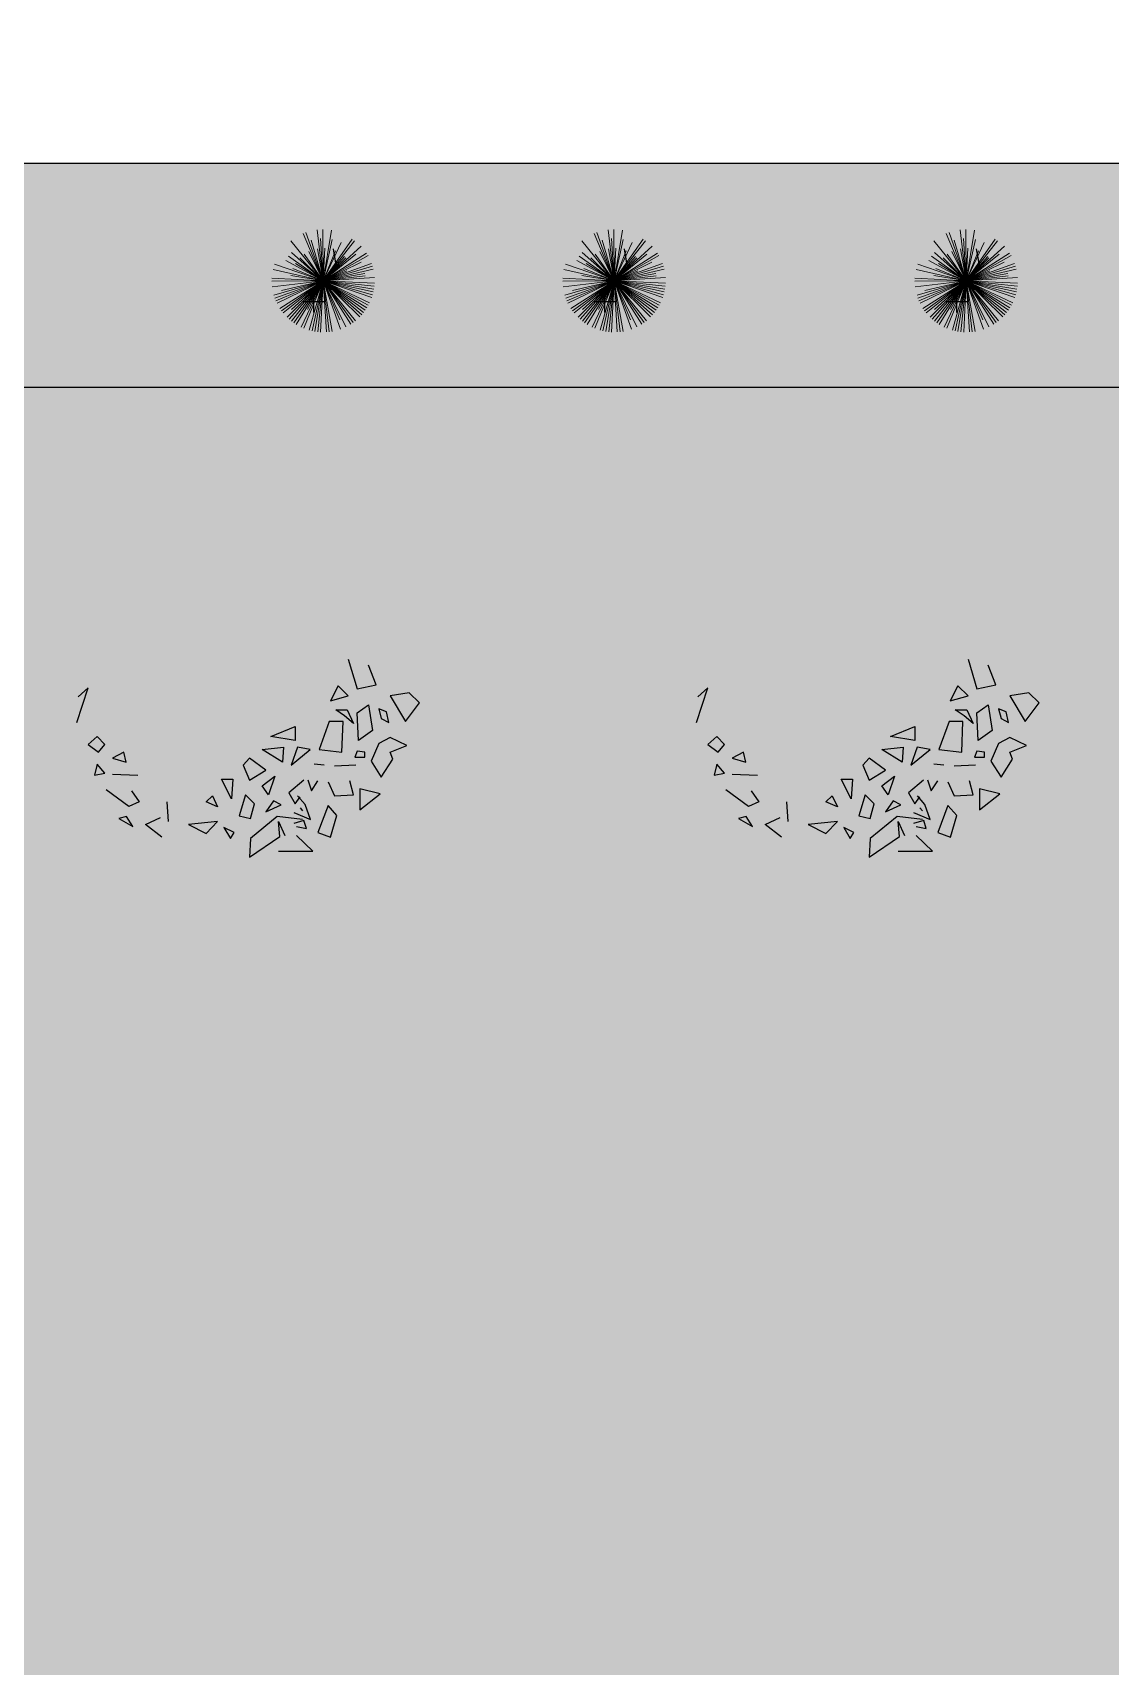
# Model space of a CAD drawing. Header units: millimetres. Extents: x -1544140 to 7445918, y -1294905 to 2019878.
# Drawn here: x 2059651 to 2061460, y 32585 to 35326 of the extents above; entities that cross this region are included whole.
import ezdxf

# ---------------------------------------------------------------- set-up
doc = ezdxf.new("R2010")
doc.units = ezdxf.units.MM
doc.header["$MEASUREMENT"] = 0
doc.layers.add('marc det', color=74, linetype='Continuous', lineweight=18)
picture_1 = doc.add_image_def('image5.png', size_in_pixel=(1482, 826))

msp = doc.modelspace()

# ---------------------------------------------------------------- hatches: boundary and pattern name
at = {"true_color": 0x8dc133, "transparency": 33554687}
h = msp.add_hatch(color=65, dxfattribs=at)
h.dxf.hatch_style = 1
h.paths.add_polyline_path([(2064396.9, 31146.3, -0.388077), (2063989.9, 30688), (2059494.4, 30688, -0.416277), (2058660.7, 31290.8), (2058660.7, 34182.4, -0.394381), (2059191.8, 35107.6), (2063657.3, 35107.6, -0.352206), (2064396.9, 34526.8)])
h.paths.add_polyline_path([(2059458.1, 31063.9, -0.417198), (2059036.6, 31325.5), (2059036.6, 34233.1, -0.386529), (2059257.8, 34731.7), (2063659.8, 34731.7, -0.326949), (2064021, 34476.3), (2064021, 31063.9)], flags=16)
at = {"true_color": 0xb8d93f, "transparency": 33554687}
h = msp.add_hatch(color=63, dxfattribs=at)
h.dxf.hatch_style = 1
h.paths.add_polyline_path([(2064021, 34476.3, 0.326949), (2063659.8, 34731.7), (2059257.8, 34731.7, 0.386529), (2059036.6, 34233.1), (2059036.6, 31325.5, 0.417198), (2059458.1, 31063.9), (2063962.2, 31063.9, 0.351898), (2064021, 31142.5)])
at = {"layer": 'marc det'}
for points in [[(2059862.9, 34476.2), (2059806.4, 34461.1), (2059787.8, 34437.2), (2059753.8, 34389.4), (2059717.9, 34385.2), (2059713.1, 34343.9), (2059726.9, 34326.5), (2059716.5, 34300.2), (2059676.9, 34225.9), (2059689.7, 34200.2), (2059711.5, 34168.2), (2059711.9, 34140), (2059668.6, 34123.4), (2059728.9, 34119.1), (2059721.4, 34091.5), (2059740.9, 34071.1), (2059743.4, 34045.4), (2059773.1, 34012.9), (2059782.8, 33976.5), (2059810.2, 33955.7), (2059830.1, 33959.6), (2059856.3, 33944.6), (2059868.1, 33910.6), (2059876.5, 33867.9), (2059885.8, 33900), (2059914.3, 33925.7), (2059950.1, 33914.6), (2059973.8, 33899.1), (2060002.9, 33908.9), (2060033.9, 33909), (2060053.8, 33886.7), (2060061.7, 33912.4), (2060094.2, 33930.9), (2060128.1, 33929.5), (2060163.5, 33946.6), (2060174.3, 33970.8), (2060193, 33980.6), (2060217.9, 33985.5), (2060226.7, 34019.5), (2060243.6, 34038.9), (2060289.2, 34043.9), (2060324.2, 34036.6), (2060294.3, 34057), (2060272, 34078.8), (2060273.1, 34099.2), (2060293.4, 34127.4), (2060310.1, 34160.9), (2060307.2, 34188.6), (2060312, 34256.1), (2060368.3, 34285.3), (2060299.4, 34280.8), (2060280.3, 34312.3), (2060277.1, 34341.9), (2060256.2, 34382.2), (2060231.3, 34403.5), (2060219.9, 34435.5), (2060194.4, 34446.7), (2060161.3, 34470.4), (2060134, 34467.7), (2060134.7, 34513.6), (2060105.6, 34477.6), (2060094.9, 34505.7), (2060080.5, 34513), (2060046, 34523.1), (2060038.8, 34514.9), (2059975.1, 34510.4), (2059957.5, 34521), (2059926.2, 34508.8), (2059902.3, 34512.2), (2059878, 34543.7), (2059855.4, 34579.6), (2059864.8, 34545.2), (2059874.4, 34496.6)], [(2060903.2, 34476.2), (2060846.7, 34461.1), (2060828.1, 34437.2), (2060794, 34389.4), (2060758.2, 34385.2), (2060753.4, 34343.9), (2060767.2, 34326.5), (2060756.8, 34300.2), (2060717.2, 34225.9), (2060730, 34200.2), (2060751.8, 34168.2), (2060752.2, 34140), (2060708.9, 34123.4), (2060769.2, 34119.1), (2060761.7, 34091.5), (2060781.2, 34071.1), (2060783.7, 34045.4), (2060813.3, 34012.9), (2060823.1, 33976.5), (2060850.5, 33955.7), (2060870.4, 33959.6), (2060896.6, 33944.6), (2060908.4, 33910.6), (2060916.8, 33867.9), (2060926.1, 33900), (2060954.6, 33925.7), (2060990.4, 33914.6), (2061014.1, 33899.1), (2061043.2, 33908.9), (2061074.2, 33909), (2061094.1, 33886.7), (2061102, 33912.4), (2061134.5, 33930.9), (2061168.4, 33929.5), (2061203.8, 33946.6), (2061214.6, 33970.8), (2061233.3, 33980.6), (2061258.2, 33985.5), (2061267, 34019.5), (2061283.9, 34038.9), (2061329.5, 34043.9), (2061364.5, 34036.6), (2061334.6, 34057), (2061312.2, 34078.8), (2061313.4, 34099.2), (2061333.7, 34127.4), (2061350.4, 34160.9), (2061347.5, 34188.6), (2061352.3, 34256.1), (2061408.6, 34285.3), (2061339.7, 34280.8), (2061320.6, 34312.3), (2061317.4, 34341.9), (2061296.5, 34382.2), (2061271.6, 34403.5), (2061260.2, 34435.5), (2061234.7, 34446.7), (2061201.6, 34470.4), (2061174.3, 34467.7), (2061175, 34513.6), (2061145.9, 34477.6), (2061135.2, 34505.7), (2061120.8, 34513), (2061086.3, 34523.1), (2061079.1, 34514.9), (2061015.4, 34510.4), (2060997.7, 34521), (2060966.5, 34508.8), (2060942.6, 34512.2), (2060918.3, 34543.7), (2060895.7, 34579.6), (2060905.1, 34545.2), (2060914.7, 34496.6)]]:
    msp.add_hatch(color=102, dxfattribs=at).paths.add_polyline_path(points)

# ---------------------------------------------------------------- linework, layer by layer
at = {"color": 116, "lineweight": -2, "true_color": 0x136734}
for p, q in [((2060161, 34936), (2060156.2, 34963.6)), ((2060649.4, 34936), (2060644.5, 34963.6)), ((2061240.5, 34936), (2061235.7, 34963.6))]:
    msp.add_line(p, q, dxfattribs=at)
at = {"color": 116, "true_color": 0x136734}
for p, q in [((2060104.4, 34875.1), (2060141, 34875.1)), ((2060122.7, 34893.4), (2060122.7, 34856.8)), ((2060592.7, 34875.1), (2060629.3, 34875.1)), ((2060611, 34893.4), (2060611, 34856.8)), ((2061183.9, 34875.1), (2061220.5, 34875.1)), ((2061202.2, 34893.4), (2061202.2, 34856.8))]:
    msp.add_line(p, q, dxfattribs=at)
at = {"color": 96}
for p, q in [((2060181.1, 34275), (2060196.1, 34225.1)), ((2061221.4, 34275), (2061236.4, 34225.1)), ((2060228, 34231.7), (2060215.2, 34265)), ((2061268.3, 34231.7), (2061255.5, 34265)), ((2059725.3, 34168.6), (2059744.5, 34226.8)), ((2059744.5, 34226.8), (2059727.4, 34211.8)), ((2060164.1, 34230.1), (2060151.3, 34205.2)), ((2060181.1, 34213.5), (2060164.1, 34230.1)), ((2060196.1, 34225.1), (2060228, 34231.7)), ((2060283.4, 34218.5), (2060251.5, 34213.5)), ((2060300.5, 34201.8), (2060283.4, 34218.5)), ((2060765.6, 34168.6), (2060784.8, 34226.8)), ((2060784.8, 34226.8), (2060767.7, 34211.8)), ((2061204.4, 34230.1), (2061191.6, 34205.2)), ((2061221.4, 34213.5), (2061204.4, 34230.1)), ((2061236.4, 34225.1), (2061268.3, 34231.7)), ((2061323.7, 34218.5), (2061291.8, 34213.5)), ((2061340.7, 34201.8), (2061323.7, 34218.5)), ((2060151.3, 34205.2), (2060181.1, 34213.5)), ((2060159.9, 34190.2), (2060179, 34190.2)), ((2060174.8, 34180.2), (2060159.9, 34190.2)), ((2060179, 34190.2), (2060189.7, 34166.9)), ((2060196.1, 34185.2), (2060215.2, 34198.5)), ((2060215.2, 34198.5), (2060221.6, 34155.3)), ((2060245.1, 34186.9), (2060232.3, 34191.9)), ((2060232.3, 34191.9), (2060236.5, 34175.3)), ((2060251.5, 34213.5), (2060277, 34170.3)), ((2060277, 34170.3), (2060300.5, 34201.8)), ((2061191.6, 34205.2), (2061221.4, 34213.5)), ((2061200.1, 34190.2), (2061219.3, 34190.2)), ((2061215.1, 34180.2), (2061200.1, 34190.2)), ((2061219.3, 34190.2), (2061230, 34166.9)), ((2061236.4, 34185.2), (2061255.5, 34198.5)), ((2061255.5, 34198.5), (2061261.9, 34155.3)), ((2061285.4, 34186.9), (2061272.6, 34191.9)), ((2061272.6, 34191.9), (2061276.8, 34175.3)), ((2061291.8, 34213.5), (2061317.3, 34170.3)), ((2061317.3, 34170.3), (2061340.7, 34201.8)), ((2060051.2, 34145.4), (2060091.7, 34162)), ((2060091.7, 34162), (2060091.7, 34138.7)), ((2060149.2, 34170.3), (2060132.2, 34123.7)), ((2060172.6, 34170.3), (2060149.2, 34170.3)), ((2060170.5, 34118.8), (2060172.6, 34170.3)), ((2060189.7, 34166.9), (2060174.8, 34180.2)), ((2060198.2, 34138.7), (2060196.1, 34185.2)), ((2060236.5, 34175.3), (2060249.3, 34168.6)), ((2060249.3, 34168.6), (2060245.1, 34186.9)), ((2061091.5, 34145.4), (2061132, 34162)), ((2061132, 34162), (2061132, 34138.7)), ((2061189.5, 34170.3), (2061172.5, 34123.7)), ((2061212.9, 34170.3), (2061189.5, 34170.3)), ((2061210.8, 34118.8), (2061212.9, 34170.3)), ((2061230, 34166.9), (2061215.1, 34180.2)), ((2061238.5, 34138.7), (2061236.4, 34185.2)), ((2061276.8, 34175.3), (2061289.6, 34168.6)), ((2061289.6, 34168.6), (2061285.4, 34186.9)), ((2059759.4, 34145.4), (2059744.5, 34132.1)), ((2059772.2, 34132.1), (2059759.4, 34145.4)), ((2060091.7, 34138.7), (2060051.2, 34145.4)), ((2060221.6, 34155.3), (2060198.2, 34138.7)), ((2060232.3, 34133.7), (2060219.5, 34103.8)), ((2060251.5, 34143.7), (2060232.3, 34133.7)), ((2060279.1, 34130.4), (2060251.5, 34143.7)), ((2060799.7, 34145.4), (2060784.8, 34132.1)), ((2060812.5, 34132.1), (2060799.7, 34145.4)), ((2061132, 34138.7), (2061091.5, 34145.4)), ((2061261.9, 34155.3), (2061238.5, 34138.7)), ((2061272.6, 34133.7), (2061259.8, 34103.8)), ((2061291.8, 34143.7), (2061272.6, 34133.7)), ((2061319.4, 34130.4), (2061291.8, 34143.7)), ((2059744.5, 34132.1), (2059761.5, 34118.8)), ((2059761.5, 34118.8), (2059772.2, 34132.1)), ((2059804.1, 34118.8), (2059785, 34108.8)), ((2059785, 34108.8), (2059808.4, 34102.1)), ((2059808.4, 34102.1), (2059804.1, 34118.8)), ((2060015, 34108.8), (2060004.4, 34097.2)), ((2060042.7, 34088.9), (2060015, 34108.8)), ((2060036.3, 34123.7), (2060072.5, 34127.1)), ((2060070.4, 34102.1), (2060036.3, 34123.7)), ((2060072.5, 34127.1), (2060070.4, 34102.1)), ((2060096, 34127.1), (2060085.3, 34097.2)), ((2060085.3, 34097.2), (2060117.3, 34123.7)), ((2060117.3, 34123.7), (2060096, 34127.1)), ((2060132.2, 34123.7), (2060170.5, 34118.8)), ((2060196.1, 34120.4), (2060191.8, 34110.4)), ((2060191.8, 34110.4), (2060208.8, 34110.4)), ((2060208.8, 34118.8), (2060196.1, 34120.4)), ((2060208.8, 34110.4), (2060208.8, 34118.8)), ((2060236.5, 34077.2), (2060255.7, 34107.1)), ((2060251.5, 34118.8), (2060279.1, 34130.4)), ((2060255.7, 34107.1), (2060251.5, 34118.8)), ((2060784.8, 34132.1), (2060801.8, 34118.8)), ((2060801.8, 34118.8), (2060812.5, 34132.1)), ((2060844.4, 34118.8), (2060825.3, 34108.8)), ((2060825.3, 34108.8), (2060848.7, 34102.1)), ((2060848.7, 34102.1), (2060844.4, 34118.8)), ((2061055.3, 34108.8), (2061044.7, 34097.2)), ((2061083, 34088.9), (2061055.3, 34108.8)), ((2061076.6, 34123.7), (2061112.8, 34127.1)), ((2061110.7, 34102.1), (2061076.6, 34123.7)), ((2061112.8, 34127.1), (2061110.7, 34102.1)), ((2061136.3, 34127.1), (2061125.6, 34097.2)), ((2061125.6, 34097.2), (2061157.6, 34123.7)), ((2061157.6, 34123.7), (2061136.3, 34127.1)), ((2061172.5, 34123.7), (2061210.8, 34118.8)), ((2061236.4, 34120.4), (2061232.1, 34110.4)), ((2061232.1, 34110.4), (2061249.1, 34110.4)), ((2061249.1, 34118.8), (2061236.4, 34120.4)), ((2061249.1, 34110.4), (2061249.1, 34118.8)), ((2061276.8, 34077.2), (2061296, 34107.1)), ((2061291.8, 34118.8), (2061319.4, 34130.4)), ((2061296, 34107.1), (2061291.8, 34118.8)), ((2059759.4, 34098.8), (2059755.1, 34080.6)), ((2059755.1, 34080.6), (2059772.2, 34083.9)), ((2059772.2, 34083.9), (2059759.4, 34098.8)), ((2059785, 34082.2), (2059827.6, 34080.6)), ((2060004.4, 34097.2), (2060015, 34072.2)), ((2060015, 34072.2), (2060042.7, 34088.9)), ((2060036.3, 34062.3), (2060057.6, 34078.9)), ((2060057.6, 34078.9), (2060047, 34047.3)), ((2060140.7, 34097.2), (2060123.6, 34098.8)), ((2060193.9, 34097.2), (2060157.7, 34095.5)), ((2060219.5, 34103.8), (2060236.5, 34077.2)), ((2060799.7, 34098.8), (2060795.4, 34080.6)), ((2060795.4, 34080.6), (2060812.5, 34083.9)), ((2060812.5, 34083.9), (2060799.7, 34098.8)), ((2060825.3, 34082.2), (2060867.9, 34080.6)), ((2061044.7, 34097.2), (2061055.3, 34072.2)), ((2061055.3, 34072.2), (2061083, 34088.9)), ((2061076.6, 34062.3), (2061097.9, 34078.9)), ((2061097.9, 34078.9), (2061087.3, 34047.3)), ((2061181, 34097.2), (2061163.9, 34098.8)), ((2061234.2, 34097.2), (2061198, 34095.5)), ((2061259.8, 34103.8), (2061276.8, 34077.2)), ((2059812.8, 34027.6), (2059774.4, 34055.9)), ((2059817, 34054.2), (2059829.8, 34035.9)), ((2059985.2, 34040.7), (2059968.1, 34073.9)), ((2059968.1, 34073.9), (2059987.3, 34073.9)), ((2059987.3, 34073.9), (2059985.2, 34040.7)), ((2060047, 34047.3), (2060036.3, 34062.3)), ((2060106.6, 34072.2), (2060081, 34050.6)), ((2060081, 34050.6), (2060091.7, 34032.4)), ((2060113.1, 34072.5), (2060119.5, 34054.2)), ((2060119.5, 34054.2), (2060130.2, 34070.8)), ((2060147.2, 34069.1), (2060157.8, 34045.9)), ((2060189.8, 34047.6), (2060183.4, 34070.8)), ((2060234.4, 34049), (2060200.3, 34057.3)), ((2060200.3, 34057.3), (2060200.3, 34022.4)), ((2060853.1, 34027.6), (2060814.7, 34055.9)), ((2060857.3, 34054.2), (2060870.1, 34035.9)), ((2061025.5, 34040.7), (2061008.4, 34073.9)), ((2061008.4, 34073.9), (2061027.6, 34073.9)), ((2061027.6, 34073.9), (2061025.5, 34040.7)), ((2061087.3, 34047.3), (2061076.6, 34062.3)), ((2061146.9, 34072.2), (2061121.3, 34050.6)), ((2061121.3, 34050.6), (2061132, 34032.4)), ((2061153.4, 34072.5), (2061159.8, 34054.2)), ((2061159.8, 34054.2), (2061170.5, 34070.8)), ((2061187.5, 34069.1), (2061198.1, 34045.9)), ((2061230.1, 34047.6), (2061223.7, 34070.8)), ((2061274.7, 34049), (2061240.6, 34057.3)), ((2061240.6, 34057.3), (2061240.6, 34022.4)), ((2059829.8, 34035.9), (2059812.8, 34027.6)), ((2059876.6, 34035.7), (2059878.7, 34002.5)), ((2059942.6, 34035.7), (2059953.2, 34045.6)), ((2059961.8, 34027.4), (2059942.6, 34035.7)), ((2059953.2, 34045.6), (2059961.8, 34027.4)), ((2060008.6, 34047.3), (2059998, 34012.4)), ((2060023.5, 34032.4), (2060008.6, 34047.3)), ((2060017.1, 34007.4), (2060023.5, 34032.4)), ((2060055.5, 34037.4), (2060042.7, 34019.1)), ((2060042.7, 34019.1), (2060068.3, 34030.7)), ((2060068.3, 34030.7), (2060055.5, 34037.4)), ((2060091.7, 34032.4), (2060100.2, 34044)), ((2060108.8, 34030.9), (2060096.1, 34045.9)), ((2060100.2, 34025.7), (2060104.5, 34020.7)), ((2060117.4, 34006), (2060108.8, 34030.9)), ((2060147.2, 34029.3), (2060130.2, 33984.4)), ((2060162.1, 34012.6), (2060147.2, 34029.3)), ((2060157.8, 34045.9), (2060189.8, 34047.6)), ((2060200.3, 34022.4), (2060234.4, 34049)), ((2060870.1, 34035.9), (2060853.1, 34027.6)), ((2060916.9, 34035.7), (2060919, 34002.5)), ((2060982.9, 34035.7), (2060993.5, 34045.6)), ((2061002.1, 34027.4), (2060982.9, 34035.7)), ((2060993.5, 34045.6), (2061002.1, 34027.4)), ((2061048.9, 34047.3), (2061038.3, 34012.4)), ((2061063.8, 34032.4), (2061048.9, 34047.3)), ((2061057.4, 34007.4), (2061063.8, 34032.4)), ((2061095.8, 34037.4), (2061083, 34019.1)), ((2061083, 34019.1), (2061108.6, 34030.7)), ((2061108.6, 34030.7), (2061095.8, 34037.4)), ((2061132, 34032.4), (2061140.5, 34044)), ((2061149.1, 34030.9), (2061136.4, 34045.9)), ((2061140.5, 34025.7), (2061144.8, 34020.7)), ((2061157.7, 34006), (2061149.1, 34030.9)), ((2061187.5, 34029.3), (2061170.5, 33984.4)), ((2061202.4, 34012.6), (2061187.5, 34029.3)), ((2061198.1, 34045.9), (2061230.1, 34047.6)), ((2061240.6, 34022.4), (2061274.7, 34049)), ((2059808.5, 34011), (2059795.7, 34007.7)), ((2059795.7, 34007.7), (2059819.2, 33994.4)), ((2059819.2, 33994.4), (2059808.5, 34011)), ((2059840.5, 33997.7), (2059866, 34009.3)), ((2059868.1, 33976.1), (2059840.5, 33997.7)), ((2059961.8, 34002.5), (2059912.8, 33997.5)), ((2059912.8, 33997.5), (2059942.6, 33982.5)), ((2059942.6, 33982.5), (2059961.8, 34002.5)), ((2059998, 34012.4), (2060017.1, 34007.4)), ((2060061.9, 34010.8), (2060017.1, 33974.2)), ((2060104.5, 34005.8), (2060061.9, 34010.8)), ((2060066.1, 33977.5), (2060064, 34002.5)), ((2060064, 34002.5), (2060074.6, 33979.2)), ((2060089.7, 34017.6), (2060117.4, 34006)), ((2060106.7, 34004.4), (2060089.7, 33999.4)), ((2060111, 33991.1), (2060106.7, 34004.4)), ((2060151.5, 33976.1), (2060162.1, 34012.6)), ((2060848.8, 34011), (2060836, 34007.7)), ((2060836, 34007.7), (2060859.5, 33994.4)), ((2060859.5, 33994.4), (2060848.8, 34011)), ((2060880.8, 33997.7), (2060906.3, 34009.3)), ((2060908.4, 33976.1), (2060880.8, 33997.7)), ((2061002.1, 34002.5), (2060953.1, 33997.5)), ((2060953.1, 33997.5), (2060982.9, 33982.5)), ((2060982.9, 33982.5), (2061002.1, 34002.5)), ((2061038.3, 34012.4), (2061057.4, 34007.4)), ((2061102.2, 34010.8), (2061057.4, 33974.2)), ((2061144.8, 34005.8), (2061102.2, 34010.8)), ((2061106.4, 33977.5), (2061104.3, 34002.5)), ((2061104.3, 34002.5), (2061114.9, 33979.2)), ((2061130, 34017.6), (2061157.7, 34006)), ((2061147, 34004.4), (2061130, 33999.4)), ((2061151.3, 33991.1), (2061147, 34004.4)), ((2061191.8, 33976.1), (2061202.4, 34012.6)), ((2059989.5, 33984.2), (2059972.4, 33992.5)), ((2059972.4, 33992.5), (2059983.1, 33974.2)), ((2059983.1, 33974.2), (2059989.5, 33984.2)), ((2060015, 33942.6), (2060066.1, 33977.5)), ((2060017.1, 33974.2), (2060015, 33942.6)), ((2060093.9, 33994.4), (2060111, 33991.1)), ((2060121.6, 33952.8), (2060093.9, 33979.4)), ((2060130.2, 33984.4), (2060151.5, 33976.1)), ((2061029.8, 33984.2), (2061012.7, 33992.5)), ((2061012.7, 33992.5), (2061023.4, 33974.2)), ((2061023.4, 33974.2), (2061029.8, 33984.2)), ((2061055.3, 33942.6), (2061106.4, 33977.5)), ((2061057.4, 33974.2), (2061055.3, 33942.6)), ((2061134.2, 33994.4), (2061151.3, 33991.1)), ((2061161.9, 33952.8), (2061134.2, 33979.4)), ((2061170.5, 33984.4), (2061191.8, 33976.1)), ((2060064.1, 33952.8), (2060121.6, 33952.8)), ((2061104.4, 33952.8), (2061161.9, 33952.8))]:
    msp.add_line(p, q, dxfattribs=at)
for points in [[(2059191.8, 35107.6), (2063674.6, 35107.6)], [(2059257.8, 34731.7), (2063674.6, 34731.7)]]:
    msp.add_lwpolyline(points)
at = {"layer": 'marc det', "color": 116, "true_color": 0x136734}
for p, q in [((2060139, 34910.1), (2060105.5, 34989.6)), ((2060139, 34910.1), (2060110, 34991.3)), ((2060139, 34910.1), (2060128.8, 34995.7)), ((2060139, 34910.1), (2060138.5, 34996.3)), ((2060139, 34910.1), (2060152.9, 34995.2)), ((2060627.3, 34910.1), (2060593.8, 34989.6)), ((2060627.3, 34910.1), (2060598.4, 34991.3)), ((2060627.3, 34910.1), (2060617.1, 34995.7)), ((2060627.3, 34910.1), (2060626.8, 34996.3)), ((2060627.3, 34910.1), (2060641.2, 34995.2)), ((2061218.5, 34910.1), (2061185, 34989.6)), ((2061218.5, 34910.1), (2061189.5, 34991.3)), ((2061218.5, 34910.1), (2061208.3, 34995.7)), ((2061218.5, 34910.1), (2061218, 34996.3)), ((2061218.5, 34910.1), (2061232.4, 34995.2)), ((2060139, 34910.1), (2060084.8, 34977.2)), ((2060139, 34910.1), (2060085.5, 34957.3)), ((2060139, 34910.1), (2060115, 34959.2)), ((2060139, 34910.1), (2060118.9, 34978.3)), ((2060139, 34910.1), (2060129.5, 34963.8)), ((2060139, 34910.1), (2060134.6, 34980.9)), ((2060138.2, 34909.2), (2060187.6, 34979.8)), ((2060187.6, 34979.8), (2060138.2, 34909.2)), ((2060138.2, 34909.2), (2060191.5, 34976.9)), ((2060139, 34910.1), (2060154.3, 34979.3)), ((2060139, 34910.1), (2060169.3, 34974.1)), ((2060139, 34910.1), (2060202.9, 34967.9)), ((2060139, 34910.1), (2060141.7, 34964.5)), ((2060139, 34910.1), (2060159.5, 34960.4)), ((2060139, 34910.1), (2060211.7, 34956.4)), ((2060627.3, 34910.1), (2060573.2, 34977.2)), ((2060627.3, 34910.1), (2060573.8, 34957.3)), ((2060627.3, 34910.1), (2060603.3, 34959.2)), ((2060627.3, 34910.1), (2060607.2, 34978.3)), ((2060627.3, 34910.1), (2060617.9, 34963.8)), ((2060627.3, 34910.1), (2060622.9, 34980.9)), ((2060626.5, 34909.2), (2060676, 34979.8)), ((2060676, 34979.8), (2060626.5, 34909.2)), ((2060626.5, 34909.2), (2060679.8, 34976.9)), ((2060627.3, 34910.1), (2060642.7, 34979.3)), ((2060627.3, 34910.1), (2060657.7, 34974.1)), ((2060627.3, 34910.1), (2060691.3, 34967.9)), ((2060627.3, 34910.1), (2060630, 34964.5)), ((2060627.3, 34910.1), (2060647.8, 34960.4)), ((2060627.3, 34910.1), (2060700, 34956.4)), ((2061218.5, 34910.1), (2061164.3, 34977.2)), ((2061218.5, 34910.1), (2061165, 34957.3)), ((2061218.5, 34910.1), (2061194.5, 34959.2)), ((2061218.5, 34910.1), (2061198.4, 34978.3)), ((2061218.5, 34910.1), (2061209, 34963.8)), ((2061218.5, 34910.1), (2061214.1, 34980.9)), ((2061217.7, 34909.2), (2061267.1, 34979.8)), ((2061267.1, 34979.8), (2061217.7, 34909.2)), ((2061217.7, 34909.2), (2061271, 34976.9)), ((2061218.5, 34910.1), (2061233.8, 34979.3)), ((2061218.5, 34910.1), (2061248.8, 34974.1)), ((2061218.5, 34910.1), (2061282.4, 34967.9)), ((2061218.5, 34910.1), (2061221.2, 34964.5)), ((2061218.5, 34910.1), (2061239, 34960.4)), ((2061218.5, 34910.1), (2061291.2, 34956.4)), ((2060139, 34910.1), (2060054.8, 34928.8)), ((2060139, 34910.1), (2060057.4, 34938.1)), ((2060139, 34910.1), (2060076.2, 34944.3)), ((2060139, 34910.1), (2060080.5, 34951.1)), ((2060080.5, 34951.1), (2060139, 34910.1)), ((2060139, 34910.1), (2060088, 34930.9)), ((2060139, 34910.1), (2060092.3, 34939.1)), ((2060139, 34910.1), (2060100, 34948.6)), ((2060139, 34910.1), (2060107, 34954.6)), ((2060139, 34910.1), (2060194, 34954.6)), ((2060139, 34910.1), (2060214.2, 34952.3)), ((2060139, 34910.1), (2060174.9, 34950.8)), ((2060139, 34910.1), (2060177.1, 34948.7)), ((2060139, 34910.1), (2060202.6, 34941.2)), ((2060139, 34910.1), (2060220.2, 34939.1)), ((2060139, 34910.1), (2060221.7, 34934.5)), ((2060139, 34910.1), (2060222.9, 34929.8)), ((2060627.3, 34910.1), (2060543.1, 34928.8)), ((2060627.3, 34910.1), (2060545.8, 34938.1)), ((2060627.3, 34910.1), (2060564.6, 34944.3)), ((2060627.3, 34910.1), (2060568.9, 34951.1)), ((2060568.9, 34951.1), (2060627.3, 34910.1)), ((2060627.3, 34910.1), (2060576.4, 34930.9)), ((2060627.3, 34910.1), (2060580.6, 34939.1)), ((2060627.3, 34910.1), (2060588.3, 34948.6)), ((2060627.3, 34910.1), (2060595.4, 34954.6)), ((2060627.3, 34910.1), (2060682.4, 34954.6)), ((2060627.3, 34910.1), (2060702.5, 34952.3)), ((2060627.3, 34910.1), (2060663.2, 34950.8)), ((2060627.3, 34910.1), (2060665.5, 34948.7)), ((2060627.3, 34910.1), (2060690.9, 34941.2)), ((2060627.3, 34910.1), (2060708.5, 34939.1)), ((2060627.3, 34910.1), (2060710, 34934.5)), ((2060627.3, 34910.1), (2060711.2, 34929.8)), ((2061218.5, 34910.1), (2061134.3, 34928.8)), ((2061218.5, 34910.1), (2061136.9, 34938.1)), ((2061218.5, 34910.1), (2061155.7, 34944.3)), ((2061218.5, 34910.1), (2061160, 34951.1)), ((2061160, 34951.1), (2061218.5, 34910.1)), ((2061218.5, 34910.1), (2061167.5, 34930.9)), ((2061218.5, 34910.1), (2061171.8, 34939.1)), ((2061218.5, 34910.1), (2061179.5, 34948.6)), ((2061218.5, 34910.1), (2061186.5, 34954.6)), ((2061218.5, 34910.1), (2061273.5, 34954.6)), ((2061218.5, 34910.1), (2061293.7, 34952.3)), ((2061218.5, 34910.1), (2061254.4, 34950.8)), ((2061218.5, 34910.1), (2061256.6, 34948.7)), ((2061218.5, 34910.1), (2061282.1, 34941.2)), ((2061218.5, 34910.1), (2061299.7, 34939.1)), ((2061218.5, 34910.1), (2061301.2, 34934.5)), ((2061218.5, 34910.1), (2061302.4, 34929.8)), ((2060139, 34910.1), (2060052.8, 34909.6)), ((2060139, 34910.1), (2060052.9, 34914.4)), ((2060139, 34910.1), (2060053.4, 34899.9)), ((2060139, 34910.1), (2060056.3, 34885.7)), ((2060139, 34910.1), (2060057.8, 34881.1)), ((2060139, 34910.1), (2060059.5, 34876.6)), ((2060139, 34910.1), (2060061.5, 34872.2)), ((2060139, 34910.1), (2060066.2, 34863.8)), ((2060139, 34910.1), (2060069, 34859.8)), ((2060139, 34910.1), (2060069.2, 34893.7)), ((2060139, 34910.1), (2060071.9, 34856)), ((2060139, 34910.1), (2060078.4, 34848.8)), ((2060139, 34910.1), (2060081.9, 34845.5)), ((2060139, 34910.1), (2060084.6, 34919)), ((2060139, 34910.1), (2060085.6, 34842.4)), ((2060139, 34910.1), (2060085.7, 34862)), ((2060089.5, 34839.5), (2060139, 34910.1)), ((2060139, 34910.1), (2060089.5, 34839.5)), ((2060139, 34910.1), (2060093.5, 34836.8)), ((2060139, 34910.1), (2060102, 34832.2)), ((2060139, 34910.1), (2060106.5, 34830.3)), ((2060139, 34910.1), (2060112.5, 34861.6)), ((2060139, 34910.1), (2060115.6, 34827.1)), ((2060139, 34910.1), (2060120.3, 34825.9)), ((2060139, 34910.1), (2060125, 34825)), ((2060139, 34910.1), (2060129.8, 34824.4)), ((2060139, 34910.1), (2060134.6, 34824)), ((2060139, 34910.1), (2060178.7, 34926.8)), ((2060139, 34910.1), (2060208.7, 34922.4)), ((2060139, 34910.1), (2060209.3, 34918.5)), ((2060139, 34910.1), (2060225, 34915.5)), ((2060139, 34910.1), (2060225.1, 34905.8)), ((2060139, 34910.1), (2060167.9, 34828.9)), ((2060139, 34910.1), (2060149.1, 34824.5)), ((2060139, 34910.1), (2060153.9, 34825.2)), ((2060139, 34910.1), (2060144.3, 34824.1)), ((2060139, 34910.1), (2060166.7, 34844.3)), ((2060139, 34910.1), (2060176.8, 34832.7)), ((2060139, 34910.1), (2060185.3, 34837.4)), ((2060139, 34910.1), (2060189.3, 34840.1)), ((2060139, 34910.1), (2060193.1, 34843)), ((2060139, 34910.1), (2060200.3, 34849.5)), ((2060139, 34910.1), (2060203.6, 34853)), ((2060139, 34910.1), (2060206.7, 34856.8)), ((2060209.6, 34860.6), (2060139, 34910.1)), ((2060139, 34910.1), (2060212.2, 34864.7)), ((2060139, 34910.1), (2060214.7, 34868.9)), ((2060139, 34910.1), (2060216.9, 34873.2)), ((2060139, 34910.1), (2060223.1, 34891.4)), ((2060139, 34910.1), (2060224.1, 34896.2)), ((2060139, 34910.1), (2060224.7, 34901)), ((2060139, 34910.1), (2060220.5, 34882.1)), ((2060139, 34910.1), (2060222, 34886.7)), ((2060627.3, 34910.1), (2060541.1, 34909.6)), ((2060627.3, 34910.1), (2060541.2, 34914.4)), ((2060627.3, 34910.1), (2060541.7, 34899.9)), ((2060627.3, 34910.1), (2060544.6, 34885.7)), ((2060627.3, 34910.1), (2060546.1, 34881.1)), ((2060627.3, 34910.1), (2060547.9, 34876.6)), ((2060627.3, 34910.1), (2060549.9, 34872.2)), ((2060627.3, 34910.1), (2060554.6, 34863.8)), ((2060627.3, 34910.1), (2060557.3, 34859.8)), ((2060627.3, 34910.1), (2060557.5, 34893.7)), ((2060627.3, 34910.1), (2060560.2, 34856)), ((2060627.3, 34910.1), (2060566.7, 34848.8)), ((2060627.3, 34910.1), (2060570.2, 34845.5)), ((2060627.3, 34910.1), (2060572.9, 34919)), ((2060627.3, 34910.1), (2060574, 34842.4)), ((2060627.3, 34910.1), (2060574.1, 34862)), ((2060577.8, 34839.5), (2060627.3, 34910.1)), ((2060627.3, 34910.1), (2060577.8, 34839.5)), ((2060627.3, 34910.1), (2060581.9, 34836.8)), ((2060627.3, 34910.1), (2060590.4, 34832.2)), ((2060627.3, 34910.1), (2060594.8, 34830.3)), ((2060627.3, 34910.1), (2060600.9, 34861.6)), ((2060627.3, 34910.1), (2060603.9, 34827.1)), ((2060627.3, 34910.1), (2060608.6, 34825.9)), ((2060627.3, 34910.1), (2060613.4, 34825)), ((2060627.3, 34910.1), (2060618.2, 34824.4)), ((2060627.3, 34910.1), (2060623, 34824)), ((2060627.3, 34910.1), (2060667, 34926.8)), ((2060627.3, 34910.1), (2060697.1, 34922.4)), ((2060627.3, 34910.1), (2060697.7, 34918.5)), ((2060627.3, 34910.1), (2060713.4, 34915.5)), ((2060627.3, 34910.1), (2060713.4, 34905.8)), ((2060627.3, 34910.1), (2060656.3, 34828.9)), ((2060627.3, 34910.1), (2060637.5, 34824.5)), ((2060627.3, 34910.1), (2060642.3, 34825.2)), ((2060627.3, 34910.1), (2060632.7, 34824.1)), ((2060627.3, 34910.1), (2060655, 34844.3)), ((2060627.3, 34910.1), (2060665.2, 34832.7)), ((2060627.3, 34910.1), (2060673.6, 34837.4)), ((2060627.3, 34910.1), (2060677.6, 34840.1)), ((2060627.3, 34910.1), (2060681.5, 34843)), ((2060627.3, 34910.1), (2060688.6, 34849.5)), ((2060627.3, 34910.1), (2060691.9, 34853)), ((2060627.3, 34910.1), (2060695, 34856.8)), ((2060697.9, 34860.6), (2060627.3, 34910.1)), ((2060627.3, 34910.1), (2060700.6, 34864.7)), ((2060627.3, 34910.1), (2060703, 34868.9)), ((2060627.3, 34910.1), (2060705.2, 34873.2)), ((2060627.3, 34910.1), (2060711.5, 34891.4)), ((2060627.3, 34910.1), (2060712.4, 34896.2)), ((2060627.3, 34910.1), (2060713, 34901)), ((2060627.3, 34910.1), (2060708.9, 34882.1)), ((2060627.3, 34910.1), (2060710.3, 34886.7)), ((2061218.5, 34910.1), (2061132.3, 34909.6)), ((2061218.5, 34910.1), (2061132.4, 34914.4)), ((2061218.5, 34910.1), (2061132.9, 34899.9)), ((2061218.5, 34910.1), (2061135.8, 34885.7)), ((2061218.5, 34910.1), (2061137.3, 34881.1)), ((2061218.5, 34910.1), (2061139, 34876.6)), ((2061218.5, 34910.1), (2061141, 34872.2)), ((2061218.5, 34910.1), (2061145.7, 34863.8)), ((2061218.5, 34910.1), (2061148.5, 34859.8)), ((2061218.5, 34910.1), (2061148.7, 34893.7)), ((2061218.5, 34910.1), (2061151.4, 34856)), ((2061218.5, 34910.1), (2061157.9, 34848.8)), ((2061218.5, 34910.1), (2061161.4, 34845.5)), ((2061218.5, 34910.1), (2061164.1, 34919)), ((2061218.5, 34910.1), (2061165.1, 34842.4)), ((2061218.5, 34910.1), (2061165.2, 34862)), ((2061169, 34839.5), (2061218.5, 34910.1)), ((2061218.5, 34910.1), (2061169, 34839.5)), ((2061218.5, 34910.1), (2061173, 34836.8)), ((2061218.5, 34910.1), (2061181.5, 34832.2)), ((2061218.5, 34910.1), (2061186, 34830.3)), ((2061218.5, 34910.1), (2061192, 34861.6)), ((2061218.5, 34910.1), (2061195.1, 34827.1)), ((2061218.5, 34910.1), (2061199.8, 34825.9)), ((2061218.5, 34910.1), (2061204.5, 34825)), ((2061218.5, 34910.1), (2061209.3, 34824.4)), ((2061218.5, 34910.1), (2061214.2, 34824)), ((2061218.5, 34910.1), (2061258.2, 34926.8)), ((2061218.5, 34910.1), (2061288.2, 34922.4)), ((2061218.5, 34910.1), (2061288.8, 34918.5)), ((2061218.5, 34910.1), (2061304.5, 34915.5)), ((2061218.5, 34910.1), (2061304.6, 34905.8)), ((2061218.5, 34910.1), (2061247.4, 34828.9)), ((2061218.5, 34910.1), (2061228.6, 34824.5)), ((2061218.5, 34910.1), (2061233.4, 34825.2)), ((2061218.5, 34910.1), (2061223.8, 34824.1)), ((2061218.5, 34910.1), (2061246.2, 34844.3)), ((2061218.5, 34910.1), (2061256.3, 34832.7)), ((2061218.5, 34910.1), (2061264.8, 34837.4)), ((2061218.5, 34910.1), (2061268.8, 34840.1)), ((2061218.5, 34910.1), (2061272.6, 34843)), ((2061218.5, 34910.1), (2061279.8, 34849.5)), ((2061218.5, 34910.1), (2061283.1, 34853)), ((2061218.5, 34910.1), (2061286.2, 34856.8)), ((2061289.1, 34860.6), (2061218.5, 34910.1)), ((2061218.5, 34910.1), (2061291.7, 34864.7)), ((2061218.5, 34910.1), (2061294.2, 34868.9)), ((2061218.5, 34910.1), (2061296.4, 34873.2)), ((2061218.5, 34910.1), (2061302.6, 34891.4)), ((2061218.5, 34910.1), (2061303.6, 34896.2)), ((2061218.5, 34910.1), (2061304.2, 34901)), ((2061218.5, 34910.1), (2061300, 34882.1)), ((2061218.5, 34910.1), (2061301.5, 34886.7))]:
    msp.add_line(p, q, dxfattribs=at)

# ---------------------------------------------------------------- pictures from other files: only their frames are drawn
image = msp.add_image(picture_1, insert=(2023694, -11872.3), size_in_units=(114264.1, 63685.7))
image.dxf.flags = 7

doc.saveas('drawing.dxf')
